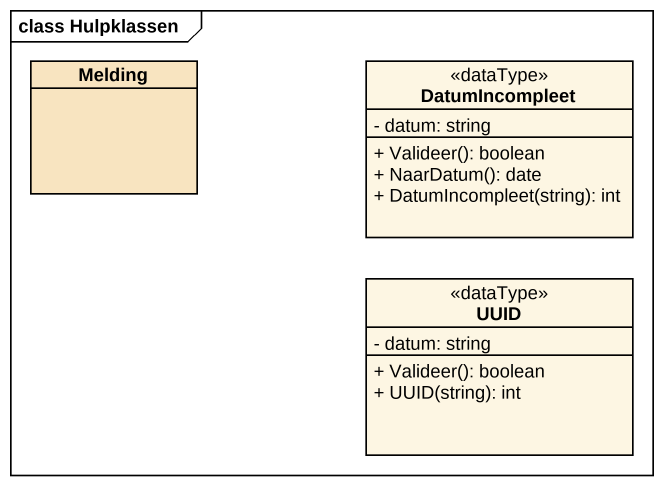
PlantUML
@startuml
mainframe class Hulpklassen
hide circle
hide empty members
skinparam classAttributeIconSize 0
class Melding #F8E4C0
class DatumIncompleet <<dataType>> {
  - datum: string
  + Valideer(): boolean
  + NaarDatum(): date
  + DatumIncompleet(string): int
}
class UUID <<dataType>> {
  - datum: string
  + Valideer(): boolean
  + UUID(string): int
}
@enduml
